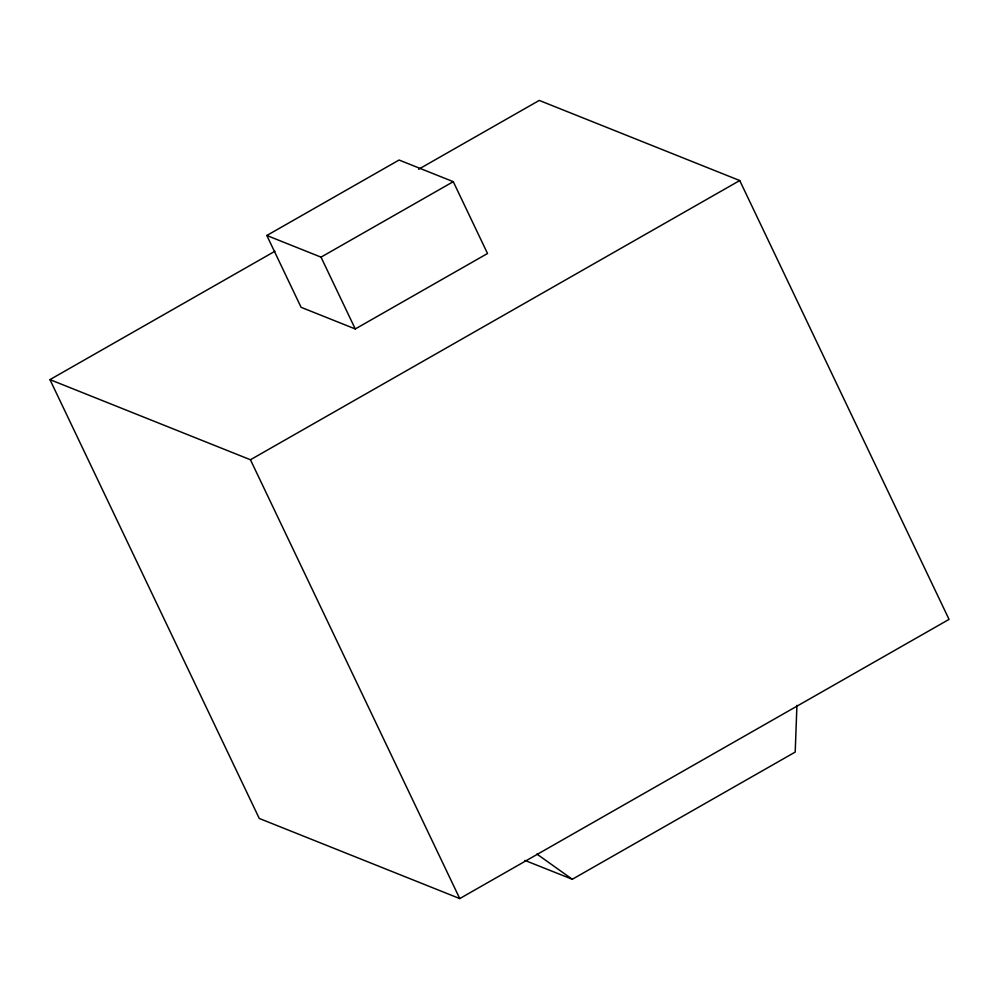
<?xml version="1.0" encoding="UTF-8"?>
<svg xmlns="http://www.w3.org/2000/svg" width="999" height="999" viewBox="0 0 999 999"><rect width="100%" height="100%" fill="white"/><g stroke="black" fill="none" stroke-linecap="round" stroke-linejoin="round"><path stroke-width="1.5" d="M796.927 705.344L795.204 752.072L572.29 879.27L524.9 860.414M266.833 235.489L399.076 160.027L453.271 181.681L487.524 253.496L355.269 328.958L301.086 307.305L266.833 235.489L321.016 257.143L355.269 328.958M418.618 169.256L539.248 100.424L739.735 180.544L949.05 619.38L459.752 898.576L259.265 818.456L49.95 379.62L274.95 251.236M321.016 257.143L453.271 181.681M49.95 379.62L250.437 459.752L739.735 180.544M536.863 854.045L572.29 879.27M250.437 459.752L459.752 898.576"/></g></svg>
